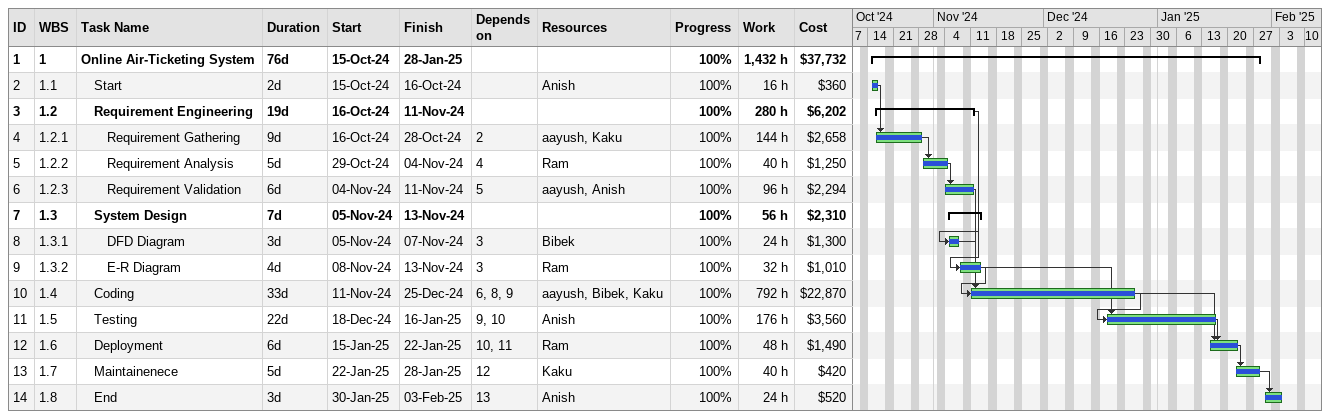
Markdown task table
| ID | WBS | Task | Duration | Start | Finish | Predecessors | Resources | % complete | Work (h) | Cost ($) |
|---|---|---|---|---|---|---|---|---|---|---|
| 1 | 1 | **Online Air-Ticketing System** | 76d | 2024-10-15 | 2025-01-28 |  |  | 100 | 1432 | 37732 |
| 2 | 1.1 | Start | 2d | 2024-10-15 | 2024-10-16 |  | Anish | 100 | 16 | 360 |
| 3 | 1.2 | **Requirement Engineering** | 19d | 2024-10-16 | 2024-11-11 |  |  | 100 | 280 | 6202 |
| 4 | 1.2.1 | Requirement Gathering | 9d | 2024-10-16 | 2024-10-28 | 2 | aayush, Kaku | 100 | 144 | 2658 |
| 5 | 1.2.2 | Requirement Analysis | 5d | 2024-10-29 | 2024-11-04 | 4 | Ram | 100 | 40 | 1250 |
| 6 | 1.2.3 | Requirement Validation | 6d | 2024-11-04 | 2024-11-11 | 5 | aayush, Anish | 100 | 96 | 2294 |
| 7 | 1.3 | **System Design** | 7d | 2024-11-05 | 2024-11-13 |  |  | 100 | 56 | 2310 |
| 8 | 1.3.1 | DFD Diagram | 3d | 2024-11-05 | 2024-11-07 | 3 | Bibek | 100 | 24 | 1300 |
| 9 | 1.3.2 | E-R Diagram | 4d | 2024-11-08 | 2024-11-13 | 3 | Ram | 100 | 32 | 1010 |
| 10 | 1.4 | Coding | 33d | 2024-11-11 | 2024-12-25 | 6, 8, 9 | aayush, Bibek, Kaku | 100 | 792 | 22870 |
| 11 | 1.5 | Testing | 22d | 2024-12-18 | 2025-01-16 | 9, 10 | Anish | 100 | 176 | 3560 |
| 12 | 1.6 | Deployment | 6d | 2025-01-15 | 2025-01-22 | 10, 11 | Ram | 100 | 48 | 1490 |
| 13 | 1.7 | Maintainenece | 5d | 2025-01-22 | 2025-01-28 | 12 | Kaku | 100 | 40 | 420 |
| 14 | 1.8 | End | 3d | 2025-01-30 | 2025-02-03 | 13 | Anish | 100 | 24 | 520 |
